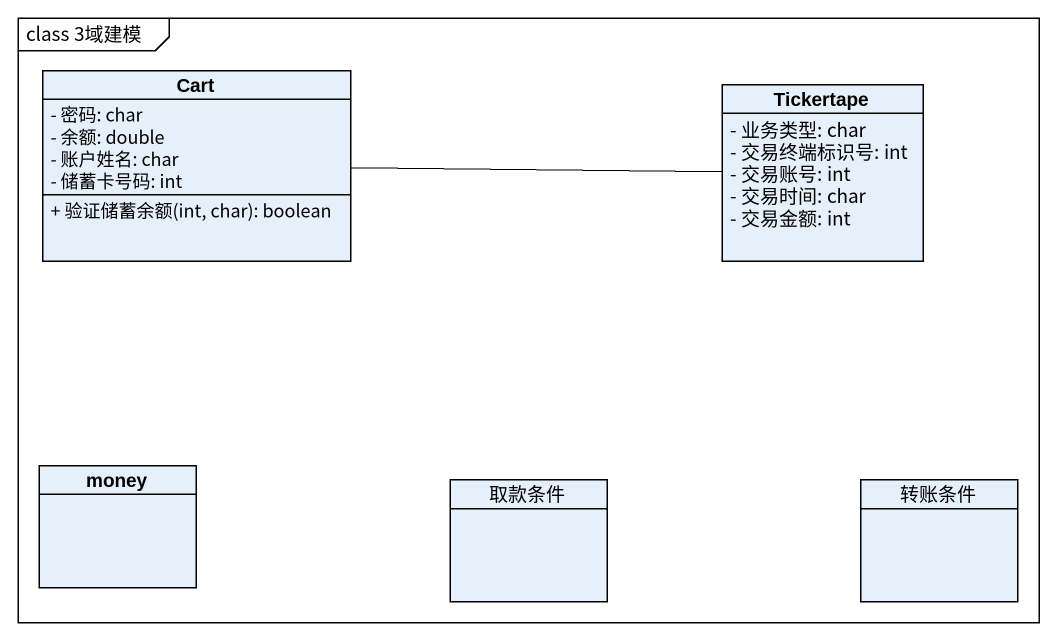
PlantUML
@startuml
mainframe class 3域建模
hide circle
hide empty members
skinparam classAttributeIconSize 0
class Cart {
  - 密码: char
  - 余额: double
  - 账户姓名: char
  - 储蓄卡号码: int
  + 验证储蓄余额(int, char): boolean
}
class Tickertape {
  - 业务类型: char
  - 交易终端标识号: int
  - 交易账号: int
  - 交易时间: char
  - 交易金额: int
}
class money
class 取款条件
class 转账条件
Cart -right- Tickertape
@enduml
